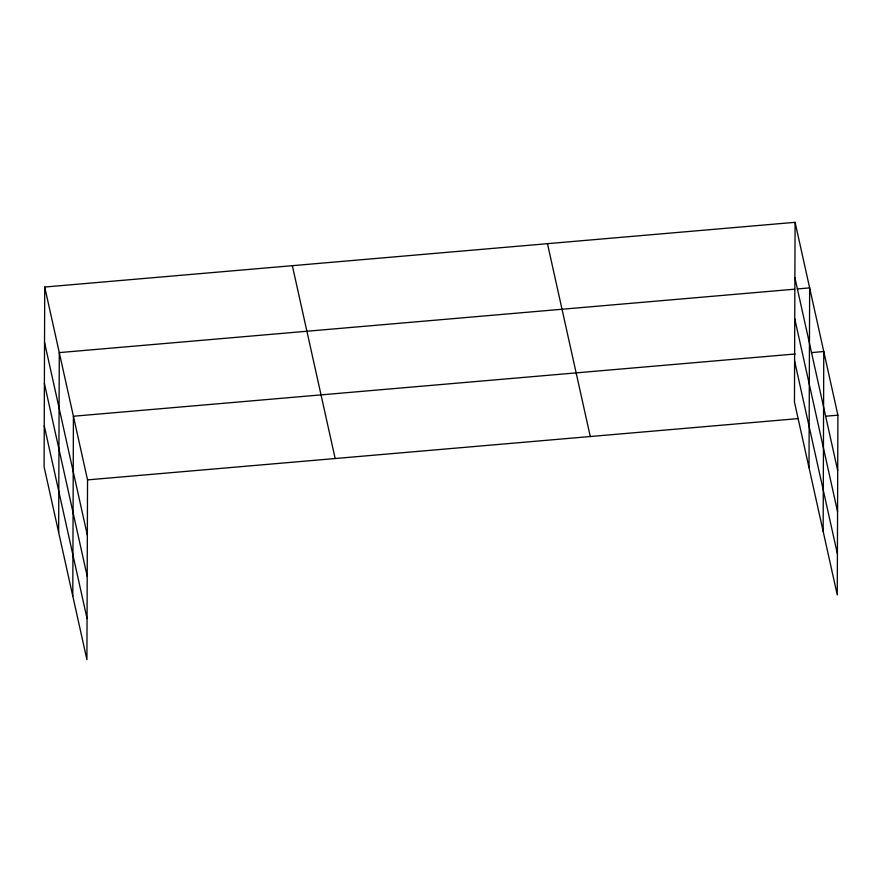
<?xml version="1.0" encoding="UTF-8"?>
<svg xmlns="http://www.w3.org/2000/svg" width="882" height="882" viewBox="0 0 882 882"><rect width="100%" height="100%" fill="white"/><g stroke="black" fill="none" stroke-linecap="round" stroke-linejoin="round"><path stroke-width="1.32" d="M44.728 287.036L44.1 466.832L86.91 659.681L87.539 479.885L44.728 287.036L795.09 222.319L837.9 415.168L837.272 594.964L794.462 402.115L795.09 222.319M58.653 532.397L59.281 352.602L794.682 289.186M72.787 596.034L73.415 416.238L795.2 353.991M809.014 467.692L809.643 287.885L797.394 288.943M823.149 531.328L823.777 351.532L811.528 352.591M87.539 479.885L798.442 418.575M825.651 416.227L837.9 415.168M794.891 277.687L837.702 470.536M794.748 318.755L837.558 511.604M794.605 361.058L837.415 553.907M547.468 243.675L590.279 436.524M292.35 265.68L335.16 458.53M44.53 342.403L87.351 535.253M44.387 383.461L87.208 576.31M44.243 425.763L87.053 618.613"/></g></svg>
